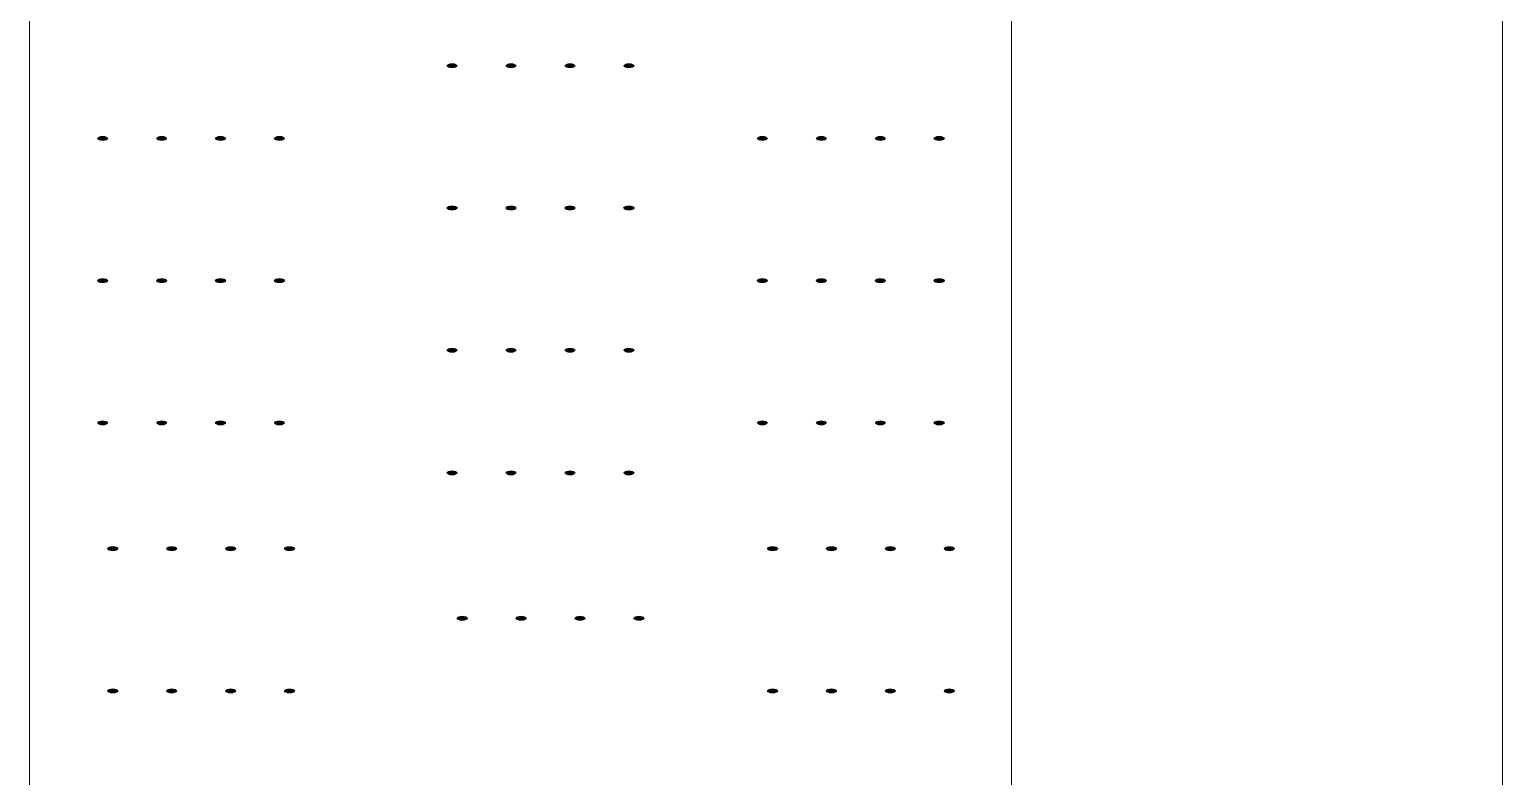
# Model space of a CAD drawing. Header units: millimetres. Extents: x -182 to 395, y -757 to 122.
# Drawn here: x -120.23 to -105.23, y -186.44 to -178.84 of the extents above; entities that cross this region are included whole.
import ezdxf

# ---------------------------------------------------------------- set-up
doc = ezdxf.new("R2010")
doc.units = ezdxf.units.MM
doc.layers.add('KY2WL', color=7, linetype='Continuous')
doc.layers.add('KY6WL', color=7, linetype='Continuous')

msp = doc.modelspace()

# ---------------------------------------------------------------- hatches: boundary and pattern name
at = {"layer": 'KY2WL'}
h = msp.add_hatch(color=256, dxfattribs=at)
edge = h.paths.add_edge_path()
edge.add_ellipse((-115.924, -179.208), major_axis=(0.05, 0), ratio=0.4, start_angle=0, end_angle=180)
edge.add_ellipse((-115.924, -179.208), major_axis=(-0.05, 0), ratio=0.4, start_angle=0, end_angle=180)
h = msp.add_hatch(color=256, dxfattribs=at)
edge = h.paths.add_edge_path()
edge.add_ellipse((-115.324, -179.208), major_axis=(0.05, 0), ratio=0.4, start_angle=0, end_angle=180)
edge.add_ellipse((-115.324, -179.208), major_axis=(-0.05, 0), ratio=0.4, start_angle=0, end_angle=180)
h = msp.add_hatch(color=256, dxfattribs=at)
edge = h.paths.add_edge_path()
edge.add_ellipse((-114.724, -179.208), major_axis=(0.05, 0), ratio=0.4, start_angle=0, end_angle=180)
edge.add_ellipse((-114.724, -179.208), major_axis=(-0.05, 0), ratio=0.4, start_angle=0, end_angle=180)
h = msp.add_hatch(color=256, dxfattribs=at)
edge = h.paths.add_edge_path()
edge.add_ellipse((-114.124, -179.208), major_axis=(0.05, 0), ratio=0.4, start_angle=0, end_angle=180)
edge.add_ellipse((-114.124, -179.208), major_axis=(-0.05, 0), ratio=0.4, start_angle=0, end_angle=180)
h = msp.add_hatch(color=256, dxfattribs=at)
edge = h.paths.add_edge_path()
edge.add_ellipse((-119.482, -179.948), major_axis=(0.05, 0), ratio=0.4, start_angle=0, end_angle=180)
edge.add_ellipse((-119.482, -179.948), major_axis=(-0.05, 0), ratio=0.4, start_angle=0, end_angle=180)
h = msp.add_hatch(color=256, dxfattribs=at)
edge = h.paths.add_edge_path()
edge.add_ellipse((-118.882, -179.948), major_axis=(0.05, 0), ratio=0.4, start_angle=0, end_angle=180)
edge.add_ellipse((-118.882, -179.948), major_axis=(-0.05, 0), ratio=0.4, start_angle=0, end_angle=180)
h = msp.add_hatch(color=256, dxfattribs=at)
edge = h.paths.add_edge_path()
edge.add_ellipse((-118.282, -179.948), major_axis=(0.05, 0), ratio=0.4, start_angle=0, end_angle=180)
edge.add_ellipse((-118.282, -179.948), major_axis=(-0.05, 0), ratio=0.4, start_angle=0, end_angle=180)
h = msp.add_hatch(color=256, dxfattribs=at)
edge = h.paths.add_edge_path()
edge.add_ellipse((-117.682, -179.948), major_axis=(0.05, 0), ratio=0.4, start_angle=0, end_angle=180)
edge.add_ellipse((-117.682, -179.948), major_axis=(-0.05, 0), ratio=0.4, start_angle=0, end_angle=180)
h = msp.add_hatch(color=256, dxfattribs=at)
edge = h.paths.add_edge_path()
edge.add_ellipse((-112.764, -179.948), major_axis=(0.05, 0), ratio=0.4, start_angle=0, end_angle=180)
edge.add_ellipse((-112.764, -179.948), major_axis=(-0.05, 0), ratio=0.4, start_angle=0, end_angle=180)
h = msp.add_hatch(color=256, dxfattribs=at)
edge = h.paths.add_edge_path()
edge.add_ellipse((-112.164, -179.948), major_axis=(0.05, 0), ratio=0.4, start_angle=0, end_angle=180)
edge.add_ellipse((-112.164, -179.948), major_axis=(-0.05, 0), ratio=0.4, start_angle=0, end_angle=180)
h = msp.add_hatch(color=256, dxfattribs=at)
edge = h.paths.add_edge_path()
edge.add_ellipse((-111.564, -179.948), major_axis=(0.05, 0), ratio=0.4, start_angle=0, end_angle=180)
edge.add_ellipse((-111.564, -179.948), major_axis=(-0.05, 0), ratio=0.4, start_angle=0, end_angle=180)
h = msp.add_hatch(color=256, dxfattribs=at)
edge = h.paths.add_edge_path()
edge.add_ellipse((-110.964, -179.948), major_axis=(0.05, 0), ratio=0.4, start_angle=0, end_angle=180)
edge.add_ellipse((-110.964, -179.948), major_axis=(-0.05, 0), ratio=0.4, start_angle=0, end_angle=180)
h = msp.add_hatch(color=256, dxfattribs=at)
edge = h.paths.add_edge_path()
edge.add_ellipse((-115.924, -180.656), major_axis=(0.05, 0), ratio=0.4, start_angle=0, end_angle=180)
edge.add_ellipse((-115.924, -180.656), major_axis=(-0.05, 0), ratio=0.4, start_angle=0, end_angle=180)
h = msp.add_hatch(color=256, dxfattribs=at)
edge = h.paths.add_edge_path()
edge.add_ellipse((-115.924, -180.656), major_axis=(0.05, 0), ratio=0.4, start_angle=0, end_angle=180)
edge.add_ellipse((-115.924, -180.656), major_axis=(-0.05, 0), ratio=0.4, start_angle=0, end_angle=180)
h = msp.add_hatch(color=256, dxfattribs=at)
edge = h.paths.add_edge_path()
edge.add_ellipse((-115.324, -180.656), major_axis=(0.05, 0), ratio=0.4, start_angle=0, end_angle=180)
edge.add_ellipse((-115.324, -180.656), major_axis=(-0.05, 0), ratio=0.4, start_angle=0, end_angle=180)
h = msp.add_hatch(color=256, dxfattribs=at)
edge = h.paths.add_edge_path()
edge.add_ellipse((-115.324, -180.656), major_axis=(0.05, 0), ratio=0.4, start_angle=0, end_angle=180)
edge.add_ellipse((-115.324, -180.656), major_axis=(-0.05, 0), ratio=0.4, start_angle=0, end_angle=180)
h = msp.add_hatch(color=256, dxfattribs=at)
edge = h.paths.add_edge_path()
edge.add_ellipse((-114.724, -180.656), major_axis=(0.05, 0), ratio=0.4, start_angle=0, end_angle=180)
edge.add_ellipse((-114.724, -180.656), major_axis=(-0.05, 0), ratio=0.4, start_angle=0, end_angle=180)
h = msp.add_hatch(color=256, dxfattribs=at)
edge = h.paths.add_edge_path()
edge.add_ellipse((-114.724, -180.656), major_axis=(0.05, 0), ratio=0.4, start_angle=0, end_angle=180)
edge.add_ellipse((-114.724, -180.656), major_axis=(-0.05, 0), ratio=0.4, start_angle=0, end_angle=180)
h = msp.add_hatch(color=256, dxfattribs=at)
edge = h.paths.add_edge_path()
edge.add_ellipse((-114.124, -180.656), major_axis=(0.05, 0), ratio=0.4, start_angle=0, end_angle=180)
edge.add_ellipse((-114.124, -180.656), major_axis=(-0.05, 0), ratio=0.4, start_angle=0, end_angle=180)
h = msp.add_hatch(color=256, dxfattribs=at)
edge = h.paths.add_edge_path()
edge.add_ellipse((-114.124, -180.656), major_axis=(0.05, 0), ratio=0.4, start_angle=0, end_angle=180)
edge.add_ellipse((-114.124, -180.656), major_axis=(-0.05, 0), ratio=0.4, start_angle=0, end_angle=180)
h = msp.add_hatch(color=256, dxfattribs=at)
edge = h.paths.add_edge_path()
edge.add_ellipse((-119.482, -181.396), major_axis=(0.05, 0), ratio=0.4, start_angle=0, end_angle=180)
edge.add_ellipse((-119.482, -181.396), major_axis=(0.05, 0), ratio=0.4, start_angle=180, end_angle=360)
h = msp.add_hatch(color=256, dxfattribs=at)
edge = h.paths.add_edge_path()
edge.add_ellipse((-119.482, -181.396), major_axis=(0.05, 0), ratio=0.4, start_angle=0, end_angle=180)
edge.add_ellipse((-119.482, -181.396), major_axis=(0.05, 0), ratio=0.4, start_angle=180, end_angle=360)
h = msp.add_hatch(color=256, dxfattribs=at)
edge = h.paths.add_edge_path()
edge.add_ellipse((-118.882, -181.396), major_axis=(0.05, 0), ratio=0.4, start_angle=0, end_angle=180)
edge.add_ellipse((-118.882, -181.396), major_axis=(0.05, 0), ratio=0.4, start_angle=180, end_angle=360)
h = msp.add_hatch(color=256, dxfattribs=at)
edge = h.paths.add_edge_path()
edge.add_ellipse((-118.882, -181.396), major_axis=(0.05, 0), ratio=0.4, start_angle=0, end_angle=180)
edge.add_ellipse((-118.882, -181.396), major_axis=(0.05, 0), ratio=0.4, start_angle=180, end_angle=360)
h = msp.add_hatch(color=256, dxfattribs=at)
edge = h.paths.add_edge_path()
edge.add_ellipse((-118.282, -181.396), major_axis=(0.05, 0), ratio=0.4, start_angle=0, end_angle=180)
edge.add_ellipse((-118.282, -181.396), major_axis=(0.05, 0), ratio=0.4, start_angle=180, end_angle=360)
h = msp.add_hatch(color=256, dxfattribs=at)
edge = h.paths.add_edge_path()
edge.add_ellipse((-118.282, -181.396), major_axis=(0.05, 0), ratio=0.4, start_angle=0, end_angle=180)
edge.add_ellipse((-118.282, -181.396), major_axis=(0.05, 0), ratio=0.4, start_angle=180, end_angle=360)
h = msp.add_hatch(color=256, dxfattribs=at)
edge = h.paths.add_edge_path()
edge.add_ellipse((-117.682, -181.396), major_axis=(0.05, 0), ratio=0.4, start_angle=0, end_angle=180)
edge.add_ellipse((-117.682, -181.396), major_axis=(0.05, 0), ratio=0.4, start_angle=180, end_angle=360)
h = msp.add_hatch(color=256, dxfattribs=at)
edge = h.paths.add_edge_path()
edge.add_ellipse((-117.682, -181.396), major_axis=(0.05, 0), ratio=0.4, start_angle=0, end_angle=180)
edge.add_ellipse((-117.682, -181.396), major_axis=(0.05, 0), ratio=0.4, start_angle=180, end_angle=360)
h = msp.add_hatch(color=256, dxfattribs=at)
edge = h.paths.add_edge_path()
edge.add_ellipse((-112.764, -181.396), major_axis=(0.05, 0), ratio=0.4, start_angle=0, end_angle=180)
edge.add_ellipse((-112.764, -181.396), major_axis=(0.05, 0), ratio=0.4, start_angle=180, end_angle=360)
h = msp.add_hatch(color=256, dxfattribs=at)
edge = h.paths.add_edge_path()
edge.add_ellipse((-112.764, -181.396), major_axis=(0.05, 0), ratio=0.4, start_angle=0, end_angle=180)
edge.add_ellipse((-112.764, -181.396), major_axis=(0.05, 0), ratio=0.4, start_angle=180, end_angle=360)
h = msp.add_hatch(color=256, dxfattribs=at)
edge = h.paths.add_edge_path()
edge.add_ellipse((-112.164, -181.396), major_axis=(0.05, 0), ratio=0.4, start_angle=0, end_angle=180)
edge.add_ellipse((-112.164, -181.396), major_axis=(0.05, 0), ratio=0.4, start_angle=180, end_angle=360)
h = msp.add_hatch(color=256, dxfattribs=at)
edge = h.paths.add_edge_path()
edge.add_ellipse((-112.164, -181.396), major_axis=(0.05, 0), ratio=0.4, start_angle=0, end_angle=180)
edge.add_ellipse((-112.164, -181.396), major_axis=(0.05, 0), ratio=0.4, start_angle=180, end_angle=360)
h = msp.add_hatch(color=256, dxfattribs=at)
edge = h.paths.add_edge_path()
edge.add_ellipse((-111.564, -181.396), major_axis=(0.05, 0), ratio=0.4, start_angle=0, end_angle=180)
edge.add_ellipse((-111.564, -181.396), major_axis=(0.05, 0), ratio=0.4, start_angle=180, end_angle=360)
h = msp.add_hatch(color=256, dxfattribs=at)
edge = h.paths.add_edge_path()
edge.add_ellipse((-111.564, -181.396), major_axis=(0.05, 0), ratio=0.4, start_angle=0, end_angle=180)
edge.add_ellipse((-111.564, -181.396), major_axis=(0.05, 0), ratio=0.4, start_angle=180, end_angle=360)
h = msp.add_hatch(color=256, dxfattribs=at)
edge = h.paths.add_edge_path()
edge.add_ellipse((-110.964, -181.396), major_axis=(0.05, 0), ratio=0.4, start_angle=0, end_angle=180)
edge.add_ellipse((-110.964, -181.396), major_axis=(0.05, 0), ratio=0.4, start_angle=180, end_angle=360)
h = msp.add_hatch(color=256, dxfattribs=at)
edge = h.paths.add_edge_path()
edge.add_ellipse((-110.964, -181.396), major_axis=(0.05, 0), ratio=0.4, start_angle=0, end_angle=180)
edge.add_ellipse((-110.964, -181.396), major_axis=(0.05, 0), ratio=0.4, start_angle=180, end_angle=360)
h = msp.add_hatch(color=256, dxfattribs=at)
edge = h.paths.add_edge_path()
edge.add_ellipse((-115.924, -182.104), major_axis=(0.05, 0), ratio=0.4, start_angle=0, end_angle=180)
edge.add_ellipse((-115.924, -182.104), major_axis=(0.05, 0), ratio=0.4, start_angle=180, end_angle=360)
h = msp.add_hatch(color=256, dxfattribs=at)
edge = h.paths.add_edge_path()
edge.add_ellipse((-115.924, -182.104), major_axis=(0.05, 0), ratio=0.4, start_angle=0, end_angle=180)
edge.add_ellipse((-115.924, -182.104), major_axis=(0.05, 0), ratio=0.4, start_angle=180, end_angle=360)
h = msp.add_hatch(color=256, dxfattribs=at)
edge = h.paths.add_edge_path()
edge.add_ellipse((-115.924, -182.104), major_axis=(0.05, 0), ratio=0.4, start_angle=0, end_angle=180)
edge.add_ellipse((-115.924, -182.104), major_axis=(0.05, 0), ratio=0.4, start_angle=180, end_angle=360)
h = msp.add_hatch(color=256, dxfattribs=at)
edge = h.paths.add_edge_path()
edge.add_ellipse((-115.924, -182.104), major_axis=(0.05, 0), ratio=0.4, start_angle=0, end_angle=180)
edge.add_ellipse((-115.924, -182.104), major_axis=(0.05, 0), ratio=0.4, start_angle=180, end_angle=360)
h = msp.add_hatch(color=256, dxfattribs=at)
edge = h.paths.add_edge_path()
edge.add_ellipse((-115.324, -182.104), major_axis=(0.05, 0), ratio=0.4, start_angle=0, end_angle=180)
edge.add_ellipse((-115.324, -182.104), major_axis=(0.05, 0), ratio=0.4, start_angle=180, end_angle=360)
h = msp.add_hatch(color=256, dxfattribs=at)
edge = h.paths.add_edge_path()
edge.add_ellipse((-115.324, -182.104), major_axis=(0.05, 0), ratio=0.4, start_angle=0, end_angle=180)
edge.add_ellipse((-115.324, -182.104), major_axis=(0.05, 0), ratio=0.4, start_angle=180, end_angle=360)
h = msp.add_hatch(color=256, dxfattribs=at)
edge = h.paths.add_edge_path()
edge.add_ellipse((-115.324, -182.104), major_axis=(0.05, 0), ratio=0.4, start_angle=0, end_angle=180)
edge.add_ellipse((-115.324, -182.104), major_axis=(0.05, 0), ratio=0.4, start_angle=180, end_angle=360)
h = msp.add_hatch(color=256, dxfattribs=at)
edge = h.paths.add_edge_path()
edge.add_ellipse((-115.324, -182.104), major_axis=(0.05, 0), ratio=0.4, start_angle=0, end_angle=180)
edge.add_ellipse((-115.324, -182.104), major_axis=(0.05, 0), ratio=0.4, start_angle=180, end_angle=360)
h = msp.add_hatch(color=256, dxfattribs=at)
edge = h.paths.add_edge_path()
edge.add_ellipse((-114.724, -182.104), major_axis=(0.05, 0), ratio=0.4, start_angle=0, end_angle=180)
edge.add_ellipse((-114.724, -182.104), major_axis=(0.05, 0), ratio=0.4, start_angle=180, end_angle=360)
h = msp.add_hatch(color=256, dxfattribs=at)
edge = h.paths.add_edge_path()
edge.add_ellipse((-114.724, -182.104), major_axis=(0.05, 0), ratio=0.4, start_angle=0, end_angle=180)
edge.add_ellipse((-114.724, -182.104), major_axis=(0.05, 0), ratio=0.4, start_angle=180, end_angle=360)
h = msp.add_hatch(color=256, dxfattribs=at)
edge = h.paths.add_edge_path()
edge.add_ellipse((-114.724, -182.104), major_axis=(0.05, 0), ratio=0.4, start_angle=0, end_angle=180)
edge.add_ellipse((-114.724, -182.104), major_axis=(0.05, 0), ratio=0.4, start_angle=180, end_angle=360)
h = msp.add_hatch(color=256, dxfattribs=at)
edge = h.paths.add_edge_path()
edge.add_ellipse((-114.724, -182.104), major_axis=(0.05, 0), ratio=0.4, start_angle=0, end_angle=180)
edge.add_ellipse((-114.724, -182.104), major_axis=(0.05, 0), ratio=0.4, start_angle=180, end_angle=360)
h = msp.add_hatch(color=256, dxfattribs=at)
edge = h.paths.add_edge_path()
edge.add_ellipse((-114.124, -182.104), major_axis=(0.05, 0), ratio=0.4, start_angle=0, end_angle=180)
edge.add_ellipse((-114.124, -182.104), major_axis=(0.05, 0), ratio=0.4, start_angle=180, end_angle=360)
h = msp.add_hatch(color=256, dxfattribs=at)
edge = h.paths.add_edge_path()
edge.add_ellipse((-114.124, -182.104), major_axis=(0.05, 0), ratio=0.4, start_angle=0, end_angle=180)
edge.add_ellipse((-114.124, -182.104), major_axis=(0.05, 0), ratio=0.4, start_angle=180, end_angle=360)
h = msp.add_hatch(color=256, dxfattribs=at)
edge = h.paths.add_edge_path()
edge.add_ellipse((-114.124, -182.104), major_axis=(0.05, 0), ratio=0.4, start_angle=0, end_angle=180)
edge.add_ellipse((-114.124, -182.104), major_axis=(0.05, 0), ratio=0.4, start_angle=180, end_angle=360)
h = msp.add_hatch(color=256, dxfattribs=at)
edge = h.paths.add_edge_path()
edge.add_ellipse((-114.124, -182.104), major_axis=(0.05, 0), ratio=0.4, start_angle=0, end_angle=180)
edge.add_ellipse((-114.124, -182.104), major_axis=(0.05, 0), ratio=0.4, start_angle=180, end_angle=360)
h = msp.add_hatch(color=256, dxfattribs=at)
edge = h.paths.add_edge_path()
edge.add_ellipse((-119.482, -182.844), major_axis=(0.05, 0), ratio=0.4, start_angle=0, end_angle=180)
edge.add_ellipse((-119.482, -182.844), major_axis=(0.05, 0), ratio=0.4, start_angle=180, end_angle=360)
h = msp.add_hatch(color=256, dxfattribs=at)
edge = h.paths.add_edge_path()
edge.add_ellipse((-119.482, -182.844), major_axis=(0.05, 0), ratio=0.4, start_angle=0, end_angle=180)
edge.add_ellipse((-119.482, -182.844), major_axis=(0.05, 0), ratio=0.4, start_angle=180, end_angle=360)
h = msp.add_hatch(color=256, dxfattribs=at)
edge = h.paths.add_edge_path()
edge.add_ellipse((-118.882, -182.844), major_axis=(0.05, 0), ratio=0.4, start_angle=0, end_angle=180)
edge.add_ellipse((-118.882, -182.844), major_axis=(0.05, 0), ratio=0.4, start_angle=180, end_angle=360)
h = msp.add_hatch(color=256, dxfattribs=at)
edge = h.paths.add_edge_path()
edge.add_ellipse((-118.882, -182.844), major_axis=(0.05, 0), ratio=0.4, start_angle=0, end_angle=180)
edge.add_ellipse((-118.882, -182.844), major_axis=(0.05, 0), ratio=0.4, start_angle=180, end_angle=360)
h = msp.add_hatch(color=256, dxfattribs=at)
edge = h.paths.add_edge_path()
edge.add_ellipse((-118.282, -182.844), major_axis=(0.05, 0), ratio=0.4, start_angle=0, end_angle=180)
edge.add_ellipse((-118.282, -182.844), major_axis=(0.05, 0), ratio=0.4, start_angle=180, end_angle=360)
h = msp.add_hatch(color=256, dxfattribs=at)
edge = h.paths.add_edge_path()
edge.add_ellipse((-118.282, -182.844), major_axis=(0.05, 0), ratio=0.4, start_angle=0, end_angle=180)
edge.add_ellipse((-118.282, -182.844), major_axis=(0.05, 0), ratio=0.4, start_angle=180, end_angle=360)
h = msp.add_hatch(color=256, dxfattribs=at)
edge = h.paths.add_edge_path()
edge.add_ellipse((-117.682, -182.844), major_axis=(0.05, 0), ratio=0.4, start_angle=0, end_angle=180)
edge.add_ellipse((-117.682, -182.844), major_axis=(0.05, 0), ratio=0.4, start_angle=180, end_angle=360)
h = msp.add_hatch(color=256, dxfattribs=at)
edge = h.paths.add_edge_path()
edge.add_ellipse((-117.682, -182.844), major_axis=(0.05, 0), ratio=0.4, start_angle=0, end_angle=180)
edge.add_ellipse((-117.682, -182.844), major_axis=(0.05, 0), ratio=0.4, start_angle=180, end_angle=360)
h = msp.add_hatch(color=256, dxfattribs=at)
edge = h.paths.add_edge_path()
edge.add_ellipse((-112.764, -182.844), major_axis=(0.05, 0), ratio=0.4, start_angle=0, end_angle=180)
edge.add_ellipse((-112.764, -182.844), major_axis=(0.05, 0), ratio=0.4, start_angle=180, end_angle=360)
h = msp.add_hatch(color=256, dxfattribs=at)
edge = h.paths.add_edge_path()
edge.add_ellipse((-112.764, -182.844), major_axis=(0.05, 0), ratio=0.4, start_angle=0, end_angle=180)
edge.add_ellipse((-112.764, -182.844), major_axis=(0.05, 0), ratio=0.4, start_angle=180, end_angle=360)
h = msp.add_hatch(color=256, dxfattribs=at)
edge = h.paths.add_edge_path()
edge.add_ellipse((-112.164, -182.844), major_axis=(0.05, 0), ratio=0.4, start_angle=0, end_angle=180)
edge.add_ellipse((-112.164, -182.844), major_axis=(0.05, 0), ratio=0.4, start_angle=180, end_angle=360)
h = msp.add_hatch(color=256, dxfattribs=at)
edge = h.paths.add_edge_path()
edge.add_ellipse((-112.164, -182.844), major_axis=(0.05, 0), ratio=0.4, start_angle=0, end_angle=180)
edge.add_ellipse((-112.164, -182.844), major_axis=(0.05, 0), ratio=0.4, start_angle=180, end_angle=360)
h = msp.add_hatch(color=256, dxfattribs=at)
edge = h.paths.add_edge_path()
edge.add_ellipse((-111.564, -182.844), major_axis=(0.05, 0), ratio=0.4, start_angle=0, end_angle=180)
edge.add_ellipse((-111.564, -182.844), major_axis=(0.05, 0), ratio=0.4, start_angle=180, end_angle=360)
h = msp.add_hatch(color=256, dxfattribs=at)
edge = h.paths.add_edge_path()
edge.add_ellipse((-111.564, -182.844), major_axis=(0.05, 0), ratio=0.4, start_angle=0, end_angle=180)
edge.add_ellipse((-111.564, -182.844), major_axis=(0.05, 0), ratio=0.4, start_angle=180, end_angle=360)
h = msp.add_hatch(color=256, dxfattribs=at)
edge = h.paths.add_edge_path()
edge.add_ellipse((-110.964, -182.844), major_axis=(0.05, 0), ratio=0.4, start_angle=0, end_angle=180)
edge.add_ellipse((-110.964, -182.844), major_axis=(0.05, 0), ratio=0.4, start_angle=180, end_angle=360)
h = msp.add_hatch(color=256, dxfattribs=at)
edge = h.paths.add_edge_path()
edge.add_ellipse((-110.964, -182.844), major_axis=(0.05, 0), ratio=0.4, start_angle=0, end_angle=180)
edge.add_ellipse((-110.964, -182.844), major_axis=(0.05, 0), ratio=0.4, start_angle=180, end_angle=360)
h = msp.add_hatch(color=256, dxfattribs=at)
edge = h.paths.add_edge_path()
edge.add_ellipse((-115.924, -183.353), major_axis=(0.05, 0), ratio=0.4, start_angle=0, end_angle=180)
edge.add_ellipse((-115.924, -183.353), major_axis=(0.05, 0), ratio=0.4, start_angle=180, end_angle=360)
h = msp.add_hatch(color=256, dxfattribs=at)
edge = h.paths.add_edge_path()
edge.add_ellipse((-115.924, -183.353), major_axis=(0.05, 0), ratio=0.4, start_angle=0, end_angle=180)
edge.add_ellipse((-115.924, -183.353), major_axis=(0.05, 0), ratio=0.4, start_angle=180, end_angle=360)
h = msp.add_hatch(color=256, dxfattribs=at)
edge = h.paths.add_edge_path()
edge.add_ellipse((-115.924, -183.353), major_axis=(0.05, 0), ratio=0.4, start_angle=0, end_angle=180)
edge.add_ellipse((-115.924, -183.353), major_axis=(0.05, 0), ratio=0.4, start_angle=180, end_angle=360)
h = msp.add_hatch(color=256, dxfattribs=at)
edge = h.paths.add_edge_path()
edge.add_ellipse((-115.924, -183.353), major_axis=(0.05, 0), ratio=0.4, start_angle=0, end_angle=180)
edge.add_ellipse((-115.924, -183.353), major_axis=(0.05, 0), ratio=0.4, start_angle=180, end_angle=360)
h = msp.add_hatch(color=256, dxfattribs=at)
edge = h.paths.add_edge_path()
edge.add_ellipse((-115.324, -183.353), major_axis=(0.05, 0), ratio=0.4, start_angle=0, end_angle=180)
edge.add_ellipse((-115.324, -183.353), major_axis=(0.05, 0), ratio=0.4, start_angle=180, end_angle=360)
h = msp.add_hatch(color=256, dxfattribs=at)
edge = h.paths.add_edge_path()
edge.add_ellipse((-115.324, -183.353), major_axis=(0.05, 0), ratio=0.4, start_angle=0, end_angle=180)
edge.add_ellipse((-115.324, -183.353), major_axis=(0.05, 0), ratio=0.4, start_angle=180, end_angle=360)
h = msp.add_hatch(color=256, dxfattribs=at)
edge = h.paths.add_edge_path()
edge.add_ellipse((-115.324, -183.353), major_axis=(0.05, 0), ratio=0.4, start_angle=0, end_angle=180)
edge.add_ellipse((-115.324, -183.353), major_axis=(0.05, 0), ratio=0.4, start_angle=180, end_angle=360)
h = msp.add_hatch(color=256, dxfattribs=at)
edge = h.paths.add_edge_path()
edge.add_ellipse((-115.324, -183.353), major_axis=(0.05, 0), ratio=0.4, start_angle=0, end_angle=180)
edge.add_ellipse((-115.324, -183.353), major_axis=(0.05, 0), ratio=0.4, start_angle=180, end_angle=360)
h = msp.add_hatch(color=256, dxfattribs=at)
edge = h.paths.add_edge_path()
edge.add_ellipse((-114.724, -183.353), major_axis=(0.05, 0), ratio=0.4, start_angle=0, end_angle=180)
edge.add_ellipse((-114.724, -183.353), major_axis=(0.05, 0), ratio=0.4, start_angle=180, end_angle=360)
h = msp.add_hatch(color=256, dxfattribs=at)
edge = h.paths.add_edge_path()
edge.add_ellipse((-114.724, -183.353), major_axis=(0.05, 0), ratio=0.4, start_angle=0, end_angle=180)
edge.add_ellipse((-114.724, -183.353), major_axis=(0.05, 0), ratio=0.4, start_angle=180, end_angle=360)
h = msp.add_hatch(color=256, dxfattribs=at)
edge = h.paths.add_edge_path()
edge.add_ellipse((-114.724, -183.353), major_axis=(0.05, 0), ratio=0.4, start_angle=0, end_angle=180)
edge.add_ellipse((-114.724, -183.353), major_axis=(0.05, 0), ratio=0.4, start_angle=180, end_angle=360)
h = msp.add_hatch(color=256, dxfattribs=at)
edge = h.paths.add_edge_path()
edge.add_ellipse((-114.724, -183.353), major_axis=(0.05, 0), ratio=0.4, start_angle=0, end_angle=180)
edge.add_ellipse((-114.724, -183.353), major_axis=(0.05, 0), ratio=0.4, start_angle=180, end_angle=360)
h = msp.add_hatch(color=256, dxfattribs=at)
edge = h.paths.add_edge_path()
edge.add_ellipse((-114.124, -183.353), major_axis=(0.05, 0), ratio=0.4, start_angle=0, end_angle=180)
edge.add_ellipse((-114.124, -183.353), major_axis=(0.05, 0), ratio=0.4, start_angle=180, end_angle=360)
h = msp.add_hatch(color=256, dxfattribs=at)
edge = h.paths.add_edge_path()
edge.add_ellipse((-114.124, -183.353), major_axis=(0.05, 0), ratio=0.4, start_angle=0, end_angle=180)
edge.add_ellipse((-114.124, -183.353), major_axis=(0.05, 0), ratio=0.4, start_angle=180, end_angle=360)
h = msp.add_hatch(color=256, dxfattribs=at)
edge = h.paths.add_edge_path()
edge.add_ellipse((-114.124, -183.353), major_axis=(0.05, 0), ratio=0.4, start_angle=0, end_angle=180)
edge.add_ellipse((-114.124, -183.353), major_axis=(0.05, 0), ratio=0.4, start_angle=180, end_angle=360)
h = msp.add_hatch(color=256, dxfattribs=at)
edge = h.paths.add_edge_path()
edge.add_ellipse((-114.124, -183.353), major_axis=(0.05, 0), ratio=0.4, start_angle=0, end_angle=180)
edge.add_ellipse((-114.124, -183.353), major_axis=(0.05, 0), ratio=0.4, start_angle=180, end_angle=360)
h = msp.add_hatch(color=256, dxfattribs=at)
edge = h.paths.add_edge_path()
edge.add_ellipse((-119.379, -184.125), major_axis=(0.05, 0), ratio=0.4, start_angle=0, end_angle=180)
edge.add_ellipse((-119.379, -184.125), major_axis=(0.05, 0), ratio=0.4, start_angle=180, end_angle=360)
h = msp.add_hatch(color=256, dxfattribs=at)
edge = h.paths.add_edge_path()
edge.add_ellipse((-118.779, -184.125), major_axis=(0.05, 0), ratio=0.4, start_angle=0, end_angle=180)
edge.add_ellipse((-118.779, -184.125), major_axis=(0.05, 0), ratio=0.4, start_angle=180, end_angle=360)
h = msp.add_hatch(color=256, dxfattribs=at)
edge = h.paths.add_edge_path()
edge.add_ellipse((-118.179, -184.125), major_axis=(0.05, 0), ratio=0.4, start_angle=0, end_angle=180)
edge.add_ellipse((-118.179, -184.125), major_axis=(0.05, 0), ratio=0.4, start_angle=180, end_angle=360)
h = msp.add_hatch(color=256, dxfattribs=at)
edge = h.paths.add_edge_path()
edge.add_ellipse((-117.579, -184.125), major_axis=(0.05, 0), ratio=0.4, start_angle=0, end_angle=180)
edge.add_ellipse((-117.579, -184.125), major_axis=(0.05, 0), ratio=0.4, start_angle=180, end_angle=360)
h = msp.add_hatch(color=256, dxfattribs=at)
edge = h.paths.add_edge_path()
edge.add_ellipse((-112.661, -184.125), major_axis=(0.05, 0), ratio=0.4, start_angle=0, end_angle=180)
edge.add_ellipse((-112.661, -184.125), major_axis=(0.05, 0), ratio=0.4, start_angle=180, end_angle=360)
h = msp.add_hatch(color=256, dxfattribs=at)
edge = h.paths.add_edge_path()
edge.add_ellipse((-112.061, -184.125), major_axis=(0.05, 0), ratio=0.4, start_angle=0, end_angle=180)
edge.add_ellipse((-112.061, -184.125), major_axis=(0.05, 0), ratio=0.4, start_angle=180, end_angle=360)
h = msp.add_hatch(color=256, dxfattribs=at)
edge = h.paths.add_edge_path()
edge.add_ellipse((-111.461, -184.125), major_axis=(0.05, 0), ratio=0.4, start_angle=0, end_angle=180)
edge.add_ellipse((-111.461, -184.125), major_axis=(0.05, 0), ratio=0.4, start_angle=180, end_angle=360)
h = msp.add_hatch(color=256, dxfattribs=at)
edge = h.paths.add_edge_path()
edge.add_ellipse((-110.861, -184.125), major_axis=(0.05, 0), ratio=0.4, start_angle=0, end_angle=180)
edge.add_ellipse((-110.861, -184.125), major_axis=(0.05, 0), ratio=0.4, start_angle=180, end_angle=360)
h = msp.add_hatch(color=256, dxfattribs=at)
edge = h.paths.add_edge_path()
edge.add_ellipse((-115.821, -184.833), major_axis=(0.05, 0), ratio=0.4, start_angle=0, end_angle=180)
edge.add_ellipse((-115.821, -184.833), major_axis=(0.05, 0), ratio=0.4, start_angle=180, end_angle=360)
h = msp.add_hatch(color=256, dxfattribs=at)
edge = h.paths.add_edge_path()
edge.add_ellipse((-115.821, -184.833), major_axis=(0.05, 0), ratio=0.4, start_angle=0, end_angle=180)
edge.add_ellipse((-115.821, -184.833), major_axis=(0.05, 0), ratio=0.4, start_angle=180, end_angle=360)
h = msp.add_hatch(color=256, dxfattribs=at)
edge = h.paths.add_edge_path()
edge.add_ellipse((-115.221, -184.833), major_axis=(0.05, 0), ratio=0.4, start_angle=0, end_angle=180)
edge.add_ellipse((-115.221, -184.833), major_axis=(0.05, 0), ratio=0.4, start_angle=180, end_angle=360)
h = msp.add_hatch(color=256, dxfattribs=at)
edge = h.paths.add_edge_path()
edge.add_ellipse((-115.221, -184.833), major_axis=(0.05, 0), ratio=0.4, start_angle=0, end_angle=180)
edge.add_ellipse((-115.221, -184.833), major_axis=(0.05, 0), ratio=0.4, start_angle=180, end_angle=360)
h = msp.add_hatch(color=256, dxfattribs=at)
edge = h.paths.add_edge_path()
edge.add_ellipse((-114.621, -184.833), major_axis=(0.05, 0), ratio=0.4, start_angle=0, end_angle=180)
edge.add_ellipse((-114.621, -184.833), major_axis=(0.05, 0), ratio=0.4, start_angle=180, end_angle=360)
h = msp.add_hatch(color=256, dxfattribs=at)
edge = h.paths.add_edge_path()
edge.add_ellipse((-114.621, -184.833), major_axis=(0.05, 0), ratio=0.4, start_angle=0, end_angle=180)
edge.add_ellipse((-114.621, -184.833), major_axis=(0.05, 0), ratio=0.4, start_angle=180, end_angle=360)
h = msp.add_hatch(color=256, dxfattribs=at)
edge = h.paths.add_edge_path()
edge.add_ellipse((-114.021, -184.833), major_axis=(0.05, 0), ratio=0.4, start_angle=0, end_angle=180)
edge.add_ellipse((-114.021, -184.833), major_axis=(0.05, 0), ratio=0.4, start_angle=180, end_angle=360)
h = msp.add_hatch(color=256, dxfattribs=at)
edge = h.paths.add_edge_path()
edge.add_ellipse((-114.021, -184.833), major_axis=(0.05, 0), ratio=0.4, start_angle=0, end_angle=180)
edge.add_ellipse((-114.021, -184.833), major_axis=(0.05, 0), ratio=0.4, start_angle=180, end_angle=360)
h = msp.add_hatch(color=256, dxfattribs=at)
edge = h.paths.add_edge_path()
edge.add_ellipse((-119.379, -185.573), major_axis=(0.05, 0), ratio=0.4, start_angle=0, end_angle=180)
edge.add_ellipse((-119.379, -185.573), major_axis=(0.05, 0), ratio=0.4, start_angle=180, end_angle=360)
h = msp.add_hatch(color=256, dxfattribs=at)
edge = h.paths.add_edge_path()
edge.add_ellipse((-118.779, -185.573), major_axis=(0.05, 0), ratio=0.4, start_angle=0, end_angle=180)
edge.add_ellipse((-118.779, -185.573), major_axis=(0.05, 0), ratio=0.4, start_angle=180, end_angle=360)
h = msp.add_hatch(color=256, dxfattribs=at)
edge = h.paths.add_edge_path()
edge.add_ellipse((-118.179, -185.573), major_axis=(0.05, 0), ratio=0.4, start_angle=0, end_angle=180)
edge.add_ellipse((-118.179, -185.573), major_axis=(0.05, 0), ratio=0.4, start_angle=180, end_angle=360)
h = msp.add_hatch(color=256, dxfattribs=at)
edge = h.paths.add_edge_path()
edge.add_ellipse((-117.579, -185.573), major_axis=(0.05, 0), ratio=0.4, start_angle=0, end_angle=180)
edge.add_ellipse((-117.579, -185.573), major_axis=(0.05, 0), ratio=0.4, start_angle=180, end_angle=360)
h = msp.add_hatch(color=256, dxfattribs=at)
edge = h.paths.add_edge_path()
edge.add_ellipse((-112.661, -185.573), major_axis=(0.05, 0), ratio=0.4, start_angle=0, end_angle=180)
edge.add_ellipse((-112.661, -185.573), major_axis=(0.05, 0), ratio=0.4, start_angle=180, end_angle=360)
h = msp.add_hatch(color=256, dxfattribs=at)
edge = h.paths.add_edge_path()
edge.add_ellipse((-112.061, -185.573), major_axis=(0.05, 0), ratio=0.4, start_angle=0, end_angle=180)
edge.add_ellipse((-112.061, -185.573), major_axis=(0.05, 0), ratio=0.4, start_angle=180, end_angle=360)
h = msp.add_hatch(color=256, dxfattribs=at)
edge = h.paths.add_edge_path()
edge.add_ellipse((-111.461, -185.573), major_axis=(0.05, 0), ratio=0.4, start_angle=0, end_angle=180)
edge.add_ellipse((-111.461, -185.573), major_axis=(0.05, 0), ratio=0.4, start_angle=180, end_angle=360)
h = msp.add_hatch(color=256, dxfattribs=at)
edge = h.paths.add_edge_path()
edge.add_ellipse((-110.861, -185.573), major_axis=(0.05, 0), ratio=0.4, start_angle=0, end_angle=180)
edge.add_ellipse((-110.861, -185.573), major_axis=(0.05, 0), ratio=0.4, start_angle=180, end_angle=360)

# ---------------------------------------------------------------- linework, layer by layer
at = {"lineweight": 20}
for p, q in [((-120.228, 10.812), (-120.228, -302.248)), ((-110.228, -100.788), (-110.228, -302.248))]:
    msp.add_line(p, q, dxfattribs=at)
at = {"layer": 'KY2WL'}
for centre in [(-115.924, -179.208), (-115.324, -179.208), (-114.724, -179.208), (-114.124, -179.208), (-119.482, -181.396), (-119.482, -181.396), (-118.882, -181.396), (-118.882, -181.396), (-118.282, -181.396), (-118.282, -181.396), (-117.682, -181.396), (-117.682, -181.396), (-112.764, -181.396), (-112.764, -181.396), (-112.164, -181.396), (-112.164, -181.396), (-111.564, -181.396), (-111.564, -181.396), (-110.964, -181.396), (-110.964, -181.396), (-115.924, -182.104), (-115.924, -182.104), (-115.924, -182.104), (-115.924, -182.104), (-115.324, -182.104), (-115.324, -182.104), (-115.324, -182.104), (-115.324, -182.104), (-114.724, -182.104), (-114.724, -182.104), (-114.724, -182.104), (-114.724, -182.104), (-114.124, -182.104), (-114.124, -182.104), (-114.124, -182.104), (-114.124, -182.104), (-119.482, -182.844), (-119.482, -182.844), (-118.882, -182.844), (-118.882, -182.844), (-118.282, -182.844), (-118.282, -182.844), (-117.682, -182.844), (-117.682, -182.844), (-112.764, -182.844), (-112.764, -182.844), (-112.164, -182.844), (-112.164, -182.844), (-111.564, -182.844), (-111.564, -182.844), (-110.964, -182.844), (-110.964, -182.844), (-115.924, -183.353), (-115.924, -183.353), (-115.924, -183.353), (-115.924, -183.353), (-115.324, -183.353), (-115.324, -183.353), (-115.324, -183.353), (-115.324, -183.353), (-114.724, -183.353), (-114.724, -183.353), (-114.724, -183.353), (-114.724, -183.353), (-114.124, -183.353), (-114.124, -183.353), (-114.124, -183.353), (-114.124, -183.353), (-119.379, -184.125), (-118.779, -184.125), (-118.179, -184.125), (-117.579, -184.125), (-112.661, -184.125), (-112.061, -184.125), (-111.461, -184.125), (-110.861, -184.125), (-115.821, -184.833), (-115.821, -184.833), (-115.221, -184.833), (-115.221, -184.833), (-114.621, -184.833), (-114.621, -184.833), (-114.021, -184.833), (-114.021, -184.833), (-119.379, -185.573), (-118.779, -185.573), (-118.179, -185.573), (-117.579, -185.573), (-112.661, -185.573), (-112.061, -185.573), (-111.461, -185.573), (-110.861, -185.573)]:
    msp.add_ellipse(centre, major_axis=(0.05, 0), ratio=0.4, dxfattribs=at)
for centre in [(-119.482, -179.948), (-118.882, -179.948), (-118.282, -179.948), (-117.682, -179.948), (-112.764, -179.948), (-112.164, -179.948), (-111.564, -179.948), (-110.964, -179.948), (-115.924, -180.656), (-115.924, -180.656), (-115.324, -180.656), (-115.324, -180.656), (-114.724, -180.656), (-114.724, -180.656), (-114.124, -180.656), (-114.124, -180.656)]:
    msp.add_ellipse(centre, major_axis=(-0.05, 0), ratio=0.4, start_param=3.141593, end_param=9.424778, dxfattribs=at)
at = {"layer": 'KY6WL', "lineweight": 20}
for p, q in [((-120.228, -345.788), (-120.228, 10.812)), ((-110.228, -345.788), (-110.228, 10.812)), ((-105.228, -345.788), (-105.228, 10.812))]:
    msp.add_line(p, q, dxfattribs=at)

doc.saveas('drawing.dxf')
